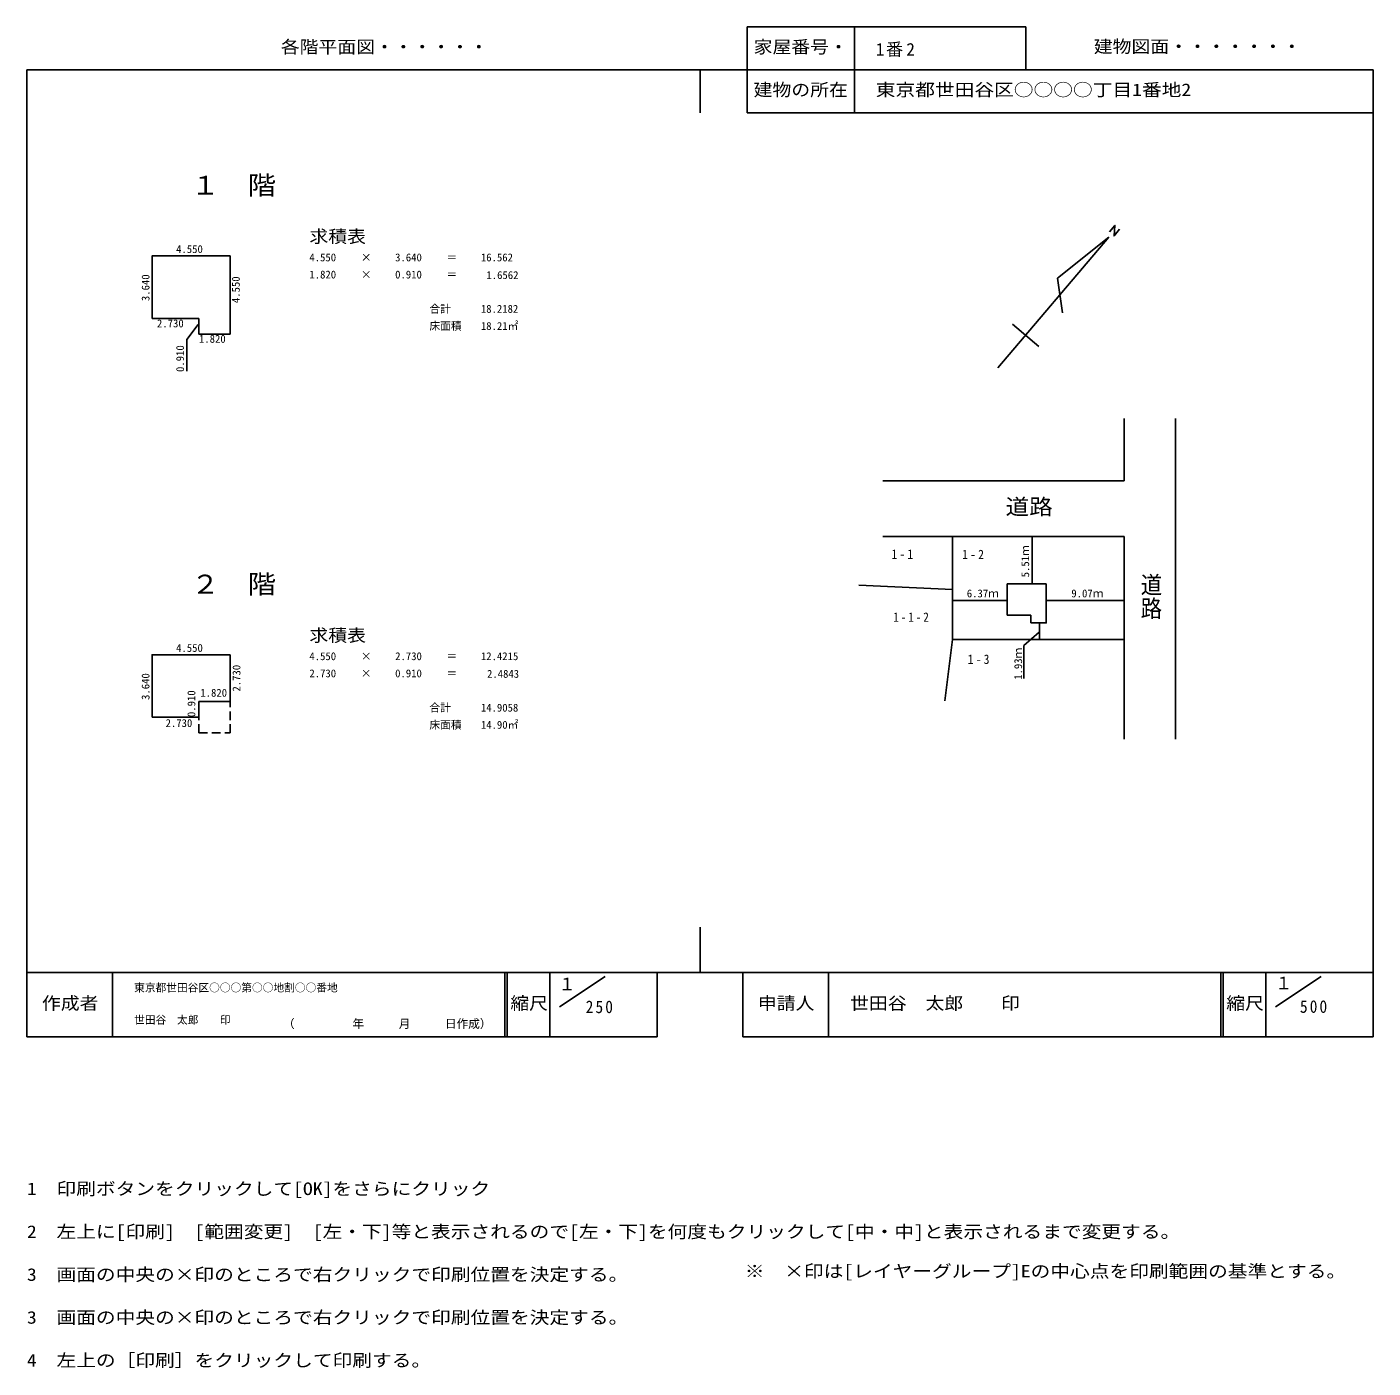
# Model space of a CAD drawing. Units: millimetres, scale not verified, with parts at other scales. Extents: x -44433 to 34067, y -52051 to 26132.
import ezdxf
from ezdxf.enums import TextEntityAlignment as Align

# ---------------------------------------------------------------- set-up
doc = ezdxf.new("R2010")
doc.units = ezdxf.units.MM
doc.header["$LTSCALE"] = 250
doc.linetypes.add('DASHED2', pattern=[3, 2, -1])
for name, color, linetype in [('0-0_建物図面', 7, 'Continuous'), ('1-0_各階平面図', 4, 'Continuous'), ('2-0_文字', 7, 'Continuous'), ('E-0_印刷範囲設定', 7, 'Continuous'), ('F-0_枠', 7, 'Continuous')]:
    doc.layers.add(name, color=color, linetype=linetype)
doc.styles.add('@ＭＳ ゴシック', font='')
doc.styles.add('ＭＳ ゴシック', font='')
doc.styles.add('ＭＳ 明朝', font='')
doc.styles.get('@ＭＳ ゴシック').set_extended_font_data('@MS Gothic')
doc.styles.get('ＭＳ ゴシック').set_extended_font_data('MS Gothic')
doc.styles.get('ＭＳ 明朝').set_extended_font_data('MS Mincho')

msp = doc.modelspace()

# ---------------------------------------------------------------- linework, layer by layer
at = {"layer": '0-0_建物図面'}
for p, q in [((12192.7, 6251.7), (18665, 13874.6)), ((15657.3, 11494.4), (18665, 13874.6)), ((15657.3, 11494.4), (15964.7, 9457.9)), ((14573.1, 7510.2), (13048.5, 8804.7)), ((19550.3, 3311.6), (19550.3, -331.1)), ((22550.3, 3311.6), (22550.3, -15397.3)), ((19550.3, -331.1), (5469.5, -331.1)), ((19550.3, -3581.1), (5469.5, -3581.1)), ((9550.3, -3581.1), (9550.3, -9581.1)), ((14190.2, -3581.1), (14190.2, -6339.3)), ((19550.3, -3581.1), (19550.3, -15397.3)), ((9550.3, -6668.6), (4075.5, -6412)), ((12737.8, -7301.2), (9550.3, -7301.2)), ((15012.8, -7301.2), (19550.3, -7301.2)), ((12737.8, -8159.3), (14102.8, -8159.3)), ((14102.8, -8614.3), (14102.8, -8159.3)), ((14607.8, -8614.3), (14607.8, -9581.1)), ((9550.3, -9581.1), (9093.5, -13146.6)), ((19550.3, -9581.1), (9550.3, -9581.1))]:
    msp.add_line(p, q, dxfattribs=at)
for points in [[(18693.4, 14178.5), (19017, 14559.6), (18960.2, 13951.9), (19283.8, 14333.1)], [(15012.8, -6339.3), (12737.8, -6339.3), (12737.8, -8159.3)], [(14102.8, -8614.3), (15012.8, -8614.3), (15012.8, -6339.3)], [(13701.5, -11856.5), (13701.5, -9937.2), (14590, -9155.3)]]:
    msp.add_lwpolyline(points, dxfattribs=at)
at = {"layer": '1-0_各階平面図', "color": 7}
for p, q in [((-32580.9, 8228.3), (-32580.9, 12778.3)), ((-37130.9, 9138.3), (-34400.9, 9138.3)), ((-34400.9, 8228.3), (-34400.9, 9138.3)), ((-34400.9, 8228.3), (-32580.9, 8228.3)), ((-32580.9, -13201.7), (-32580.9, -10471.7)), ((-34400.9, -14111.7), (-34400.9, -13201.7)), ((-34400.9, -13201.7), (-32580.9, -13201.7)), ((-37130.9, -14111.7), (-34400.9, -14111.7))]:
    msp.add_line(p, q, dxfattribs=at)
at = {"layer": '1-0_各階平面図', "color": 7, "linetype": 'DASHED2'}
for p, q in [((-32580.9, -15021.7), (-32580.9, -13201.7)), ((-34400.9, -15021.7), (-34400.9, -14111.7)), ((-34400.9, -15021.7), (-32580.9, -15021.7))]:
    msp.add_line(p, q, dxfattribs=at)
at = {"layer": '1-0_各階平面図', "color": 7}
for points in [[(-32580.9, 12778.3), (-37130.9, 12778.3), (-37130.9, 9138.3)], [(-35100.2, 6067.1), (-35100.2, 7916.1), (-34450.5, 8782.3)], [(-32580.9, -10471.7), (-37130.9, -10471.7), (-37130.9, -14111.7)]]:
    msp.add_lwpolyline(points, dxfattribs=at)
at = {"layer": 'F-0_枠'}
for p, q in [((-2433.2, 21131.9), (-2433.2, 26131.9)), ((-2433.2, 26131.9), (13816.8, 26131.9)), ((3816.8, 21131.9), (3816.8, 26131.9)), ((13816.8, 23631.9), (13816.8, 26131.9)), ((-44433.2, 23631.9), (-44433.2, -32743.1)), ((-44433.2, 23631.9), (34066.8, 23631.9)), ((-5183.2, 21131.9), (-5183.2, 23631.9)), ((34066.8, 23631.9), (34066.8, -32743.1)), ((-2433.2, 21131.9), (34066.8, 21131.9)), ((-5183.2, -26338.9), (-5183.2, -28993.1)), ((-44433.2, -28993.1), (34066.8, -28993.1)), ((-39433.2, -28993.1), (-39433.2, -32743.1)), ((-16558.2, -28993.1), (-16558.2, -32743.1)), ((-16433.2, -28993.1), (-16433.2, -32743.1)), ((-13933.2, -28993.1), (-13933.2, -32743.1)), ((-7683.2, -28993.1), (-7683.2, -32743.1)), ((-2683.2, -32743.1), (-2683.2, -28993.1)), ((2316.8, -28993.1), (2316.8, -32743.1)), ((25191.8, -28993.1), (25191.8, -32743.1)), ((25316.8, -28993.1), (25316.8, -32743.1)), ((27816.8, -28993.1), (27816.8, -32743.1)), ((-10719.2, -29224.5), (-13371.9, -30993)), ((31030.8, -29224.5), (28378.1, -30993)), ((-44433.2, -32743.1), (-7683.2, -32743.1)), ((-2683.2, -32743.1), (34066.8, -32743.1))]:
    msp.add_line(p, q, dxfattribs=at)

# ---------------------------------------------------------------- texts
at = {"layer": '0-0_建物図面', "color": 3, "style": 'ＭＳ ゴシック', "width": 1.1}
msp.add_text('道路', height=916.4, dxfattribs=at).set_placement((12636, -2571.7), align=Align.BOTTOM_LEFT)
at = {"layer": '0-0_建物図面', "color": 4, "style": 'ＭＳ ゴシック'}
for s, p in [('5.51ｍ', (14148.7, -5953.5)), ('1.93ｍ', (13737, -11927.6))]:
    msp.add_text(s, height=458.2, rotation=90, dxfattribs=at).set_placement(p, align=Align.BOTTOM_LEFT)
at = {"layer": '0-0_建物図面', "color": 3, "style": '@ＭＳ ゴシック', "width": 1.1}
msp.add_text('道路', height=916.4, rotation=270, dxfattribs=at).set_placement((20392.1, -5690.1), align=Align.BOTTOM_LEFT)
at = {"layer": '0-0_建物図面', "color": 4, "style": 'ＭＳ ゴシック'}
for s, p in [('6.37ｍ', (10375.3, -7259.7)), ('9.07ｍ', (16470.8, -7259.7))]:
    msp.add_text(s, height=458.2, dxfattribs=at).set_placement(p, align=Align.BOTTOM_LEFT)
at = {"layer": '0-0_建物図面', "char_height": 549.9, "attachment_point": 7, "style": 'ＭＳ ゴシック'}
for s, insert in [('\\T1.38;\\W0.9;1-1', (5979.3, -4876.9)), ('\\T1.38;\\W0.9;1-2', (10108.7, -4892.5)), ('\\T1.38;\\W0.85;1-1-2', (6086.5, -8548.3)), ('\\T1.38;\\W0.9;1-3', (10427.8, -11013.7))]:
    msp.add_mtext(s, dxfattribs=dict(at, insert=insert))
at = {"layer": '1-0_各階平面図', "color": 3, "style": 'ＭＳ ゴシック', "width": 1.1}
for s, p in [('１\u3000階', (-34855.9, 16020.8)), ('２\u3000階', (-34855.9, -7229.2))]:
    msp.add_text(s, height=1100, dxfattribs=at).set_placement(p, align=Align.BOTTOM_LEFT)
at = {"layer": '1-0_各階平面図', "color": 7, "style": 'ＭＳ ゴシック', "width": 1.1}
for p in [(-27961.2, 13330.2), (-27961.2, -9919.8)]:
    msp.add_text('求積表', height=733.1, dxfattribs=at).set_placement(p, align=Align.BOTTOM_LEFT)
at = {"layer": '1-0_各階平面図', "style": 'ＭＳ ゴシック'}
for s, p in [('4.550', (-35733.1, 12813.4)), ('4.550', (-27961.2, 12330.2)), ('×', (-24961.2, 12330.2)), ('3.640', (-22961.2, 12330.2)), ('＝', (-19961.2, 12330.2)), ('16.562', (-17961.2, 12330.2)), ('1.820', (-27961.2, 11330.2)), ('×', (-24961.2, 11330.2)), ('0.910', (-22961.2, 11330.2)), ('＝', (-19961.2, 11330.2)), ('1.6562', (-17638.3, 11297.8)), ('合計', (-20961.2, 9330.2)), ('18.2182', (-17961.2, 9330.2)), ('2.730', (-36849.2, 8482.4)), ('床面積', (-20961.2, 8330.2)), ('18.21㎡', (-17961.2, 8330.2)), ('1.820', (-34400.5, 7582.9)), ('4.550', (-35733.1, -10436.6)), ('4.550', (-27961.2, -10919.8)), ('×', (-24961.2, -10919.8)), ('2.730', (-22961.2, -10919.8)), ('＝', (-19961.2, -10919.8)), ('12.4215', (-17961.2, -10919.8)), ('2.730', (-27961.2, -11919.8)), ('×', (-24961.2, -11919.8)), ('0.910', (-22961.2, -11919.8)), ('＝', (-19961.2, -11919.8)), ('2.4843', (-17602.8, -11946.9)), ('1.820', (-34320.2, -13051.7)), ('合計', (-20961.2, -13919.8)), ('14.9058', (-17961.2, -13919.8)), ('2.730', (-36347.5, -14816.7)), ('床面積', (-20961.2, -14919.8)), ('14.90㎡', (-17961.2, -14919.8))]:
    msp.add_text(s, height=458.2, dxfattribs=at).set_placement(p, align=Align.BOTTOM_LEFT)
for s, p in [('3.640', (-37149, 10148.2)), ('4.550', (-31885.2, 10031.6)), ('0.910', (-35133.5, 6017.1)), ('3.640', (-37149, -13101.8)), ('2.730', (-31845.9, -12613.8)), ('0.910', (-34476.4, -14100.6))]:
    msp.add_text(s, height=458.2, rotation=90, dxfattribs=at).set_placement(p, align=Align.BOTTOM_LEFT)
at = {"layer": '2-0_文字', "style": 'ＭＳ 明朝'}
for s, width, p in [('東京都世田谷区○○○○丁目1番地2', 1.15, (5066.8, 21881.9)), ('世田谷\u3000太郎\u3000\u3000印', 1.1, (3566.8, -31368.1))]:
    msp.add_text(s, height=733.1, dxfattribs=dict(at, width=width)).set_placement(p, align=Align.BOTTOM_LEFT)
at = {"layer": '2-0_文字', "color": 4, "style": 'ＭＳ 明朝'}
for s, height, p in [('東京都世田谷区○○○第○○地割○○番地', 458.2, (-38183.2, -30243.1)), ('世田谷\u3000太郎\u3000\u3000印', 458.2, (-38183.2, -32118.1)), ('（\u3000\u3000\u3000\u3000\u3000年\u3000\u3000\u3000月\u3000\u3000\u3000日作成）', 494.9, (-29499.1, -32375.5))]:
    msp.add_text(s, height=height, dxfattribs=at).set_placement(p, align=Align.BOTTOM_LEFT)
at = {"layer": '2-0_文字', "char_height": 733.1, "attachment_point": 7, "style": 'ＭＳ 明朝'}
for s, insert in [('\\T1.19;1番2', (5066.8, 24381.9)), ('\\T1.27;\\W0.9;250', (-11848.8, -31369.5)), ('\\T1.27;\\W0.9;500', (29801.3, -31353.2))]:
    msp.add_mtext(s, dxfattribs=dict(at, insert=insert))
at = {"layer": 'E-0_印刷範囲設定', "style": 'ＭＳ ゴシック', "width": 1.15}
for s, p in [('1\u3000印刷ボタンをクリックして[OK]をさらにクリック', (-44433.2, -42184.9)), ('2\u3000左上に[印刷]\u3000[範囲変更]\u3000[左・下]等と表示されるので[左・下]を何度もクリックして[中・中]と表示されるまで変更する。', (-44433.2, -44684.9)), ('3\u3000画面の中央の×印のところで右クリックで印刷位置を決定する。', (-44433.2, -47184.9)), ('※\u3000×印は[レイヤーグループ]Eの中心点を印刷範囲の基準とする。', (-2570.8, -46989.2)), ('3\u3000画面の中央の×印のところで右クリックで印刷位置を決定する。', (-44433.2, -49684.9)), ('4\u3000左上の［印刷］をクリックして印刷する。', (-44433.2, -52184.9))]:
    msp.add_text(s, height=733.1, dxfattribs=at).set_placement(p, align=Align.BOTTOM_LEFT)
at = {"layer": 'F-0_枠', "style": 'ＭＳ 明朝', "width": 1.1}
for s, p in [('各階平面図・・・・・・', (-29630.3, 24383.2)), ('家屋番号・', (-2058.2, 24381.9)), ('建物図面・・・・・・・', (17777.9, 24404.7)), ('建物の所在', (-2058.2, 21881.9)), ('作成者', (-43558.2, -31368.1)), ('縮尺', (-16245.7, -31368.1)), ('申請人', (-1808.2, -31368.1)), ('縮尺', (25504.3, -31368.1))]:
    msp.add_text(s, height=733.1, dxfattribs=at).set_placement(p, align=Align.BOTTOM_LEFT)
at = {"layer": 'F-0_枠', "style": 'ＭＳ 明朝'}
for p in [(-13431, -30247.8), (28356, -30188.2)]:
    msp.add_text('１', height=733.1, dxfattribs=at).set_placement(p, align=Align.BOTTOM_LEFT)

doc.saveas('drawing.dxf')
